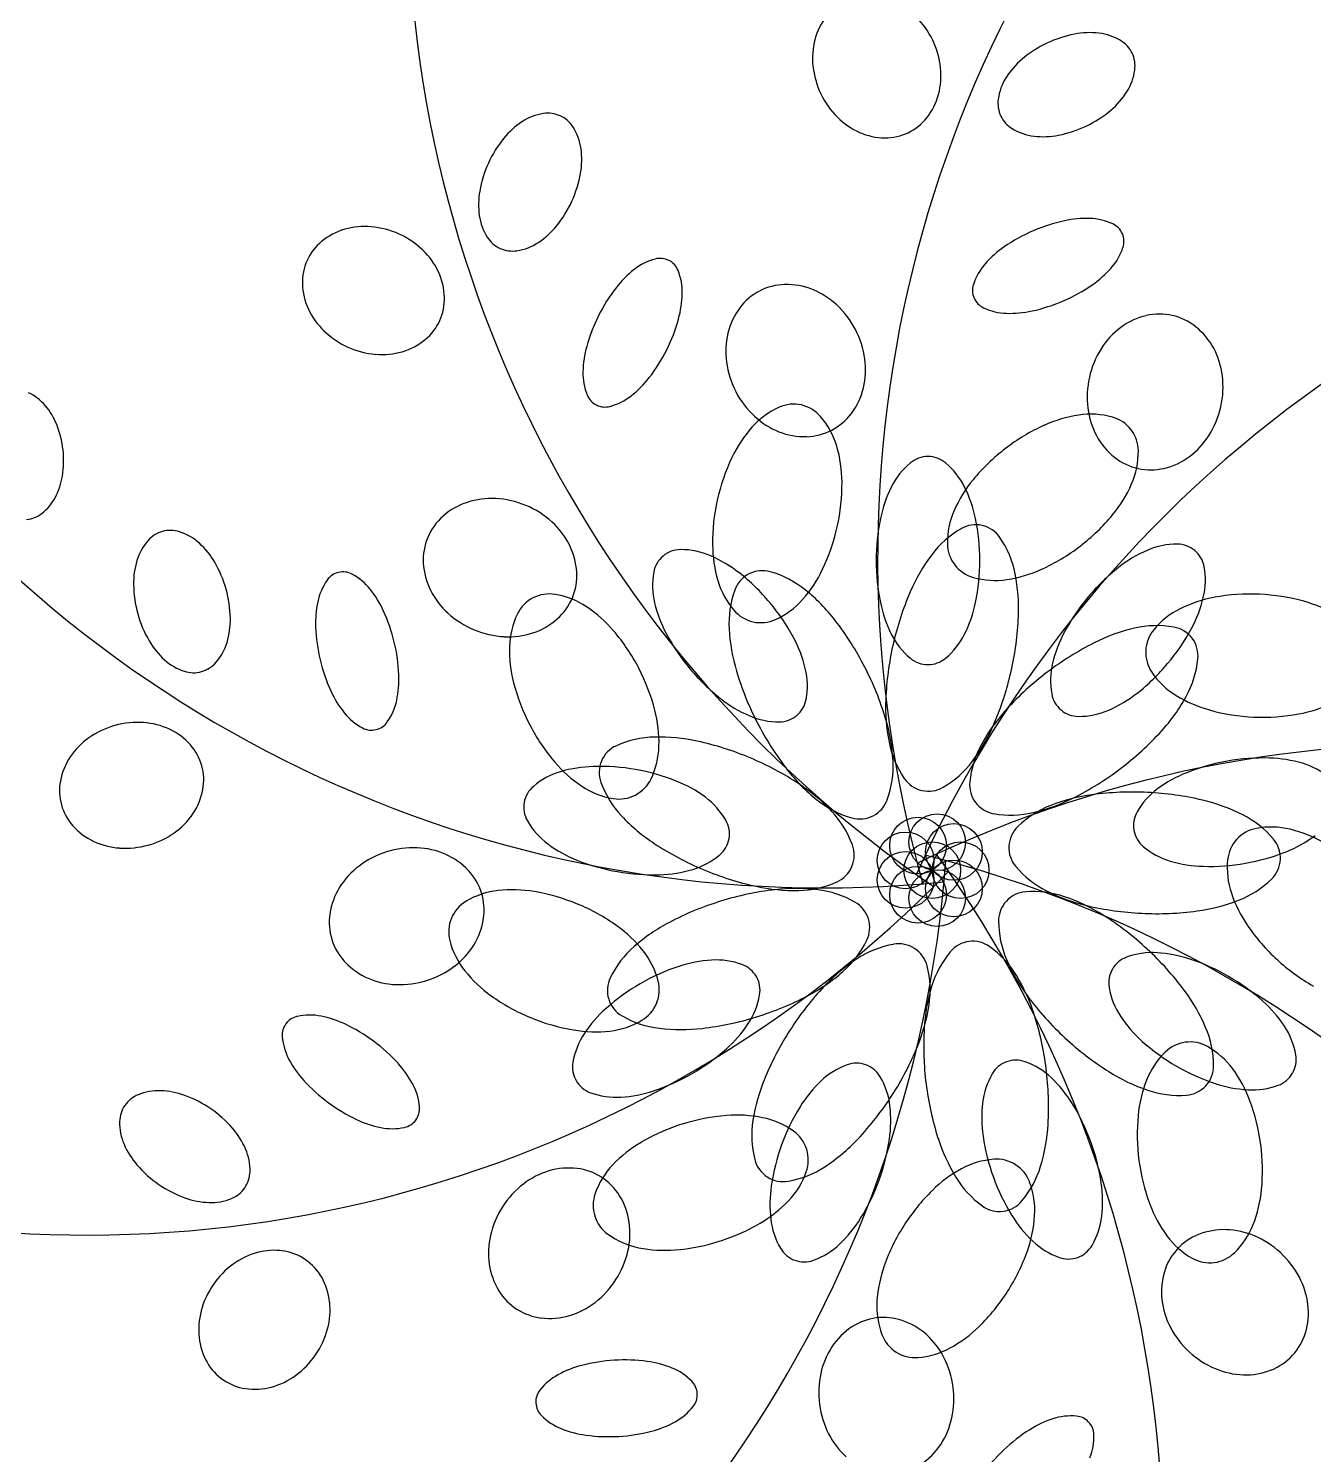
# Model space of a CAD drawing. Header units: inches. Extents: x 7658 to 73799, y 48 to 40262.
# Drawn here: x 39186 to 39671, y 35160 to 35699 of the extents above; entities that cross this region are included whole.
import ezdxf

# ---------------------------------------------------------------- set-up
doc = ezdxf.new("R2010")
doc.units = ezdxf.units.IN

# ---------------------------------------------------------------- blocks, each defined once
blk = doc.blocks.new('A$C31972C81')
at = {"color": 0}
for centre, major_axis, start_param, end_param in [((1.01752, 1.13302), (-0.45464, 0), -1.156656, 0.973142), ((0.71998, 1.21145), (-0.45464, 0), -0.458525, 1.671273), ((1.19503, 0.88169), (0.45464, 0), 1.286804, 3.416602), ((0.73997, 1.07121), (-0.01702, 0.01702), 0.113396, 0.526015), ((0.73214, 1.0632), (-0.02278, 0.02278), 4.373282, 4.71256), ((0.82303, 1.03671), (0.03075, 0.03075), 0.975811, 1.231181), ((0.8205, 1.0498), (-0.02133, 0.02133), -0.902002, -0.594985), ((0.82162, 1.05936), (0.01452, 0.01452), 0.241798, 0.668794), ((0.74344, 1.07029), (-0.01956, 0.01956), 0.526015, 0.892412), ((0.73214, 1.0632), (-0.02278, 0.02278), 4.034004, 4.373282), ((0.82303, 1.03671), (-0.03075, 0.03075), -0.339615, -0.084245), ((0.82644, 1.06733), (0.00793, 0.00793), 5.94357, 6.524983), ((0.74797, 1.07077), (-0.02278, 0.02278), 0.892412, 1.231689), ((0.81443, 1.0469), (-0.02133, 0.02133), -0.084245, 0.222771), ((0.82644, 1.06733), (0.00793, 0.00793), 5.362156, 5.94357), ((0.73667, 1.06369), (-0.01956, 0.01956), 3.667608, 4.034004), ((0.80629, 1.05203), (-0.01452, 0.01452), 0.222771, 0.649767), ((0.81721, 1.06859), (-0.01452, 0.01452), 3.364364, 3.79136), ((0.74797, 1.07077), (-0.02278, 0.02278), 1.231689, 1.570967), ((0.74014, 1.06277), (-0.01702, 0.01702), 3.254989, 3.667608), ((0.80907, 1.07372), (-0.02133, 0.02133), 3.057348, 3.364364), ((0.79706, 1.05329), (-0.00793, 0.00793), 0.649767, 1.231181), ((0.62256, 1.02105), (0.02133, 0.02133), 1.366926, 1.673943), ((0.61727, 1.0291), (-0.01452, 0.01452), -0.630866, -0.20387), ((0.61584, 1.0383), (0.00793, 0.00793), 0.358516, 0.93993), ((0.61584, 1.0383), (-0.00793, 0.00793), 4.489492, 5.070905), ((0.74475, 1.06756), (0.01956, 0.01956), 3.141763, 3.50816), ((0.74327, 1.06028), (-0.0142, 0.0142), 2.802486, 3.254989), ((0.79706, 1.05329), (-0.00793, 0.00793), 1.231181, 1.812594), ((0.80047, 1.08391), (0.03075, 0.03075), 4.372774, 4.628144), ((0.6329, 1.01265), (-0.03075, 0.03075), 0.103146, 0.358516), ((0.60796, 1.03333), (-0.01452, 0.01452), 4.062495, 4.489492), ((0.74329, 1.06428), (0.01702, 0.01702), 3.50816, 3.920779), ((0.74327, 1.06028), (-0.0142, 0.0142), 2.349983, 2.802486), ((1.16947, 0.57506), (0.45464, 0), 0.588673, 2.71847), ((0.80188, 1.06126), (-0.01452, 0.01452), 1.812594, 2.239591), ((0.803, 1.07082), (0.02133, 0.02133), 3.810387, 4.117403), ((0.80047, 1.08391), (0.03075, 0.03075), 4.117403, 4.372774), ((0.59842, 1.03203), (0.02133, 0.02133), 5.326276, 5.633292), ((0.6329, 1.01265), (0.03075, 0.03075), 1.929313, 2.184683), ((0.58529, 1.03431), (-0.03075, 0.03075), 3.500109, 3.755479), ((0.61977, 1.01493), (-0.02133, 0.02133), 0.613887, 0.920903), ((0.58529, 1.03431), (0.03075, 0.03075), 4.815535, 5.070905), ((0.61023, 1.01363), (-0.01452, 0.01452), 0.920903, 1.347899), ((0.82479, 0.94575), (0.04569, 0.04569), 1.001322, 1.194145), ((0.81936, 0.97053), (-0.02775, 0.02775), -0.817136, -0.569474), ((0.81991, 0.98781), (-0.01552, 0.01552), -1.226504, -0.817136), ((0.82617, 1.00107), (0.00516, 0.00516), 5.906534, 6.627478), ((0.54566, 0.98251), (0.01702, 0.01702), 1.064699, 1.477318), ((0.54665, 0.97906), (0.01956, 0.01956), 0.698303, 1.064699), ((0.54625, 0.97453), (-0.02278, 0.02278), -1.211772, -0.872494), ((0.54625, 0.97453), (0.02278, 0.02278), 0.019747, 0.359025), ((0.60235, 1.00866), (-0.00793, 0.00793), 1.347899, 1.929313), ((0.59563, 1.0259), (-0.02133, 0.02133), 2.937723, 3.244739), ((0.82479, 0.94575), (0.04569, 0.04569), 1.194145, 1.386968), ((0.82617, 1.00107), (0.00516, 0.00516), 5.18559, 5.906534), ((0.54311, 0.98559), (0.0142, 0.0142), 1.477318, 1.929821), ((0.54941, 0.97781), (-0.01956, 0.01956), 4.365739, 4.732136), ((0.60235, 1.00866), (0.00793, 0.00793), 3.500109, 4.081523), ((0.60092, 1.01786), (-0.01452, 0.01452), 2.510726, 2.937723), ((0.81044, 0.96667), (0.02775, 0.02775), 1.386968, 1.63463), ((0.81221, 1.00558), (0.01552, 0.01552), 4.776222, 5.18559), ((0.54311, 0.98559), (-0.0142, 0.0142), 0.359025, 0.811528), ((0.66194, 0.97319), (-0.01552, 0.01552), -0.528372, -0.119004), ((0.65822, 0.98737), (0.00516, 0.00516), 0.32148, 1.042425), ((0.65822, 0.98737), (-0.00516, 0.00516), 4.312925, 5.033869), ((0.79746, 0.97809), (0.01552, 0.01552), 1.63463, 2.043998), ((0.55266, 0.97933), (-0.01702, 0.01702), 3.953121, 4.365739), ((0.67263, 0.9596), (-0.02775, 0.02775), -0.119004, 0.128658), ((0.64463, 0.98185), (-0.01552, 0.01552), 3.903558, 4.312925), ((0.79923, 1.017), (0.02775, 0.02775), 4.528561, 4.776222), ((0.54711, 0.98569), (-0.01702, 0.01702), 0.811528, 1.224147), ((0.69272, 0.94411), (-0.04569, 0.04569), 0.128658, 0.321481), ((0.62734, 0.98226), (0.02775, 0.02775), 5.226693, 5.474354), ((0.7059, 0.9628), (0.01556, 0.01556), 1.263511, 1.712368), ((0.7059, 0.9628), (-0.01556, 0.01556), -0.756142, -0.307285), ((0.70602, 0.95872), (0.01844, 0.01844), 0.402983, 0.814654), ((0.70465, 0.95533), (0.02102, 0.02102), 0.034922, 0.402983), ((0.7835, 0.98259), (0.00516, 0.00516), 2.043998, 2.764941), ((0.78488, 1.03791), (0.04569, 0.04569), 4.335738, 4.528561), ((0.55036, 0.98722), (0.01956, 0.01956), 2.794943, 3.161339), ((0.55665, 0.97944), (0.0142, 0.0142), 5.071414, 5.523917), ((0.70916, 0.96035), (-0.01844, 0.01844), 0.141572, 0.553242), ((0.70151, 0.95196), (0.02428, 0.02428), 5.9759, 6.318107), ((0.7835, 0.98259), (-0.00516, 0.00516), 1.194145, 1.915089), ((0.78976, 0.99585), (0.01552, 0.01552), 3.485885, 3.895253), ((0.78488, 1.03791), (0.04569, 0.04569), 4.142915, 4.335738), ((0.44165, 1.08027), (0.45464, 0), 3.381199, 5.510996), ((0.55665, 0.97944), (0.0142, 0.0142), 4.618911, 5.071414), ((0.69272, 0.94411), (-0.04569, 0.04569), 0.321481, 0.514304), ((0.6029, 0.98905), (-0.04569, 0.04569), 3.463073, 3.655896), ((0.79031, 1.01314), (-0.02775, 0.02775), 2.324457, 2.572119), ((0.84782, 0.94762), (0.01844, 0.01844), 1.014236, 1.425907), ((0.8469, 0.9516), (0.01556, 0.01556), 0.565379, 1.014236), ((0.8469, 0.9516), (0.01556, 0.01556), 0.116522, 0.565379), ((0.55351, 0.9905), (-0.02278, 0.02278), 1.590543, 1.929821), ((0.71272, 0.95951), (0.02102, 0.02102), 2.124039, 2.4921), ((0.70151, 0.95196), (-0.02428, 0.02428), 4.062897, 4.405104), ((0.85001, 0.9447), (-0.02102, 0.02102), -0.144889, 0.223172), ((0.84437, 0.9484), (-0.01844, 0.01844), 4.417241, 4.828911), ((0.55351, 0.9905), (-0.02278, 0.02278), 1.929821, 2.269099), ((0.55311, 0.98597), (-0.01956, 0.01956), 2.269099, 2.635496), ((0.5541, 0.98252), (0.01702, 0.01702), 4.206292, 4.618911), ((0.66828, 0.9509), (-0.02775, 0.02775), 0.514304, 0.761965), ((0.6029, 0.98905), (0.04569, 0.04569), 4.841047, 5.03387), ((0.85391, 0.94224), (-0.02428, 0.02428), 0.223172, 0.565379), ((0.84115, 0.94668), (0.02102, 0.02102), 5.619975, 5.988037), ((0.71728, 0.96013), (-0.02428, 0.02428), 0.921304, 1.263511), ((0.70608, 0.95258), (-0.02102, 0.02102), 3.694835, 4.062897), ((0.651, 0.95131), (-0.01552, 0.01552), 0.761965, 1.171333), ((0.62299, 0.97356), (-0.02775, 0.02775), 3.022589, 3.27025), ((0.85391, 0.94224), (-0.02428, 0.02428), 0.565379, 0.907586), ((0.83657, 0.94612), (-0.02428, 0.02428), 3.706972, 4.049179), ((0.4115, 0.92688), (-0.01332, 0.01332), 4.629142, 5.055846), ((0.63741, 0.94579), (0.00516, 0.00516), 2.742129, 3.463073), ((0.71728, 0.96013), (-0.02428, 0.02428), 1.263511, 1.605718), ((0.70963, 0.95174), (0.01844, 0.01844), 4.853961, 5.265631), ((0.4058, 0.92206), (-0.01859, 0.01859), 4.308649, 4.629142), ((0.63741, 0.94579), (0.00516, 0.00516), 3.463073, 4.184017), ((0.63368, 0.95997), (-0.01552, 0.01552), 2.613221, 3.022589), ((0.71566, 0.9107), (-0.02149, 0.02149), -0.361385, 0.061395), ((0.70867, 0.92618), (-0.00948, 0.00948), -1.00421, -0.361385), ((0.70867, 0.92618), (0.00948, 0.00948), 6.206946, 6.849772), ((0.84933, 0.94168), (-0.02102, 0.02102), 0.907586, 1.275648), ((0.83657, 0.94612), (0.02428, 0.02428), 4.935561, 5.277768), ((0.71414, 0.95676), (-0.02102, 0.02102), 1.605718, 1.97378), ((0.69578, 0.91512), (0.02149, 0.02149), 5.784167, 6.206946), ((0.7129, 0.94929), (-0.01556, 0.01556), 2.834308, 3.283164), ((0.82366, 0.88697), (-0.03468, 0.03468), -0.636737, -0.356746), ((0.82089, 0.90542), (-0.02149, 0.02149), -1.059517, -0.636737), ((0.82549, 0.92177), (-0.00948, 0.00948), 4.580843, 5.223669), ((0.39636, 0.91827), (0.02578, 0.02578), 5.607605, 5.879446), ((0.72964, 0.89834), (-0.03468, 0.03468), 0.061395, 0.341386), ((0.71278, 0.95337), (-0.01844, 0.01844), 1.97378, 2.385451), ((0.7129, 0.94929), (0.01556, 0.01556), 3.956247, 4.405104), ((0.83471, 0.86278), (0.05349, 0.05349), 1.214051, 1.439251), ((0.84611, 0.93996), (0.01844, 0.01844), 2.846444, 3.258115), ((0.82549, 0.92177), (0.00948, 0.00948), 5.508815, 6.15164), ((0.84047, 0.94366), (-0.02102, 0.02102), 2.996703, 3.364765), ((0.39636, 0.91827), (-0.02578, 0.02578), 3.764968, 4.036808), ((0.67789, 0.90985), (-0.03468, 0.03468), 3.933379, 4.213371), ((0.83471, 0.86278), (-0.05349, 0.05349), -0.131545, 0.093655), ((0.80851, 0.92158), (-0.02149, 0.02149), 3.515239, 3.938018), ((0.75365, 0.88692), (0.05349, 0.05349), 1.912182, 2.137383), ((0.77082, 0.89569), (0.01996, 0.01996), 1.478967, 1.893951), ((0.75941, 0.90942), (0.00733, 0.00733), 0.785374, 1.478967), ((0.75941, 0.90942), (0.00733, 0.00733), 0.091782, 0.785374), ((0.74799, 0.89569), (-0.01996, 0.01996), 4.389186, 4.804171), ((0.84358, 0.93676), (0.01556, 0.01556), 3.258115, 3.706972), ((0.84265, 0.94073), (0.01844, 0.01844), 4.155829, 4.5675), ((0.4064, 0.91663), (0.01859, 0.01859), 5.015271, 5.335764), ((0.81423, 0.87974), (0.03468, 0.03468), 1.664451, 1.944443), ((0.84358, 0.93676), (0.01556, 0.01556), 3.706972, 4.155829), ((0.65129, 0.90968), (0.05349, 0.05349), 5.278975, 5.504176), ((0.78923, 0.88652), (-0.0345, 0.0345), 0.323155, 0.581863), ((0.72958, 0.88652), (-0.0345, 0.0345), 4.130478, 4.389186), ((0.79141, 0.92905), (-0.03468, 0.03468), 3.235248, 3.515239), ((0.41301, 0.91317), (-0.01332, 0.01332), 3.017771, 3.444475), ((0.5934, 0.87769), (-0.01844, 0.01844), -0.469681, -0.05801), ((0.59454, 0.87422), (0.02102, 0.02102), 0.733054, 1.101115), ((0.59429, 0.86962), (-0.02428, 0.02428), -1.17995, -0.837743), ((0.59429, 0.86962), (0.02428, 0.02428), 0.048639, 0.390846), ((0.75365, 0.88692), (0.05349, 0.05349), 2.137383, 2.362583), ((0.41759, 0.90728), (-0.00805, 0.00805), 2.466012, 3.017771), ((0.59069, 0.88074), (-0.01556, 0.01556), -0.05801, 0.390847), ((0.59739, 0.87303), (-0.02102, 0.02102), 4.392967, 4.761028), ((0.8185, 0.88048), (-0.05564, 0.05564), 0.581863, 0.785374), ((0.79713, 0.88721), (-0.02149, 0.02149), 0.373647, 0.796426), ((0.70031, 0.88048), (0.05564, 0.05564), 5.497763, 5.701274), ((0.77093, 0.94601), (-0.05349, 0.05349), 3.010047, 3.235248), ((0.47316, 0.88069), (0.00793, 0.00793), 1.056648, 1.638062), ((0.47316, 0.88069), (-0.00793, 0.00793), -1.095562, -0.514148), ((0.47032, 0.87182), (-0.01452, 0.01452), -1.522558, -1.095562), ((0.59069, 0.88074), (-0.01556, 0.01556), 0.390847, 0.839703), ((0.65129, 0.90968), (0.05349, 0.05349), 5.053775, 5.278975), ((0.7905, 0.86043), (-0.02623, 0.02623), -0.259932, 0.14272), ((0.77745, 0.88294), (-0.00784, 0.00784), -1.009021, -0.259932), ((0.77745, 0.88294), (0.00784, 0.00784), 6.095873, 6.844961), ((0.75595, 0.86829), (0.02623, 0.02623), 5.693221, 6.095873), ((0.48018, 0.87456), (-0.01452, 0.01452), 0.067265, 0.494262), ((0.46385, 0.86469), (0.02133, 0.02133), 6.024407, 6.331423), ((0.60065, 0.87467), (0.01844, 0.01844), 5.552092, 5.963763), ((0.66599, 0.87425), (0.00733, 0.00733), 0.789914, 1.483506), ((0.66607, 0.85639), (-0.01996, 0.01996), -1.195867, -0.780882), ((0.72706, 0.88675), (-0.03468, 0.03468), 0.791787, 1.071778), ((0.78015, 0.88702), (0.00948, 0.00948), 2.367222, 3.010047), ((0.77093, 0.94601), (-0.05349, 0.05349), 2.784847, 3.010047), ((0.8617, 0.8396), (-0.0345, 0.0345), -0.374977, -0.116268), ((0.8535, 0.85846), (-0.01996, 0.01996), -0.789961, -0.374977), ((0.85358, 0.87632), (0.00733, 0.00733), 0.087242, 0.780835), ((0.85358, 0.87632), (0.00733, 0.00733), 5.676836, 6.370428), ((0.4894, 0.8718), (-0.02133, 0.02133), 0.494262, 0.801278), ((0.45233, 0.858), (-0.03075, 0.03075), 4.198241, 4.453611), ((0.59476, 0.88096), (-0.01844, 0.01844), 0.839703, 1.251374), ((0.66599, 0.87425), (-0.00733, 0.00733), -0.08729, 0.606302), ((0.65786, 0.83753), (-0.0345, 0.0345), -1.454576, -1.195867), ((0.8185, 0.88048), (-0.05564, 0.05564), 0.785374, 0.988885), ((0.81565, 0.84161), (-0.04844, 0.04844), 0.14272, 0.37932), ((0.78015, 0.88702), (-0.00948, 0.00948), 1.439251, 2.082076), ((0.70031, 0.88048), (-0.05564, 0.05564), 3.723456, 3.926967), ((0.55034, 0.86045), (0.01552, 0.01552), 1.740556, 2.149924), ((0.53837, 0.86892), (0.00516, 0.00516), 1.019612, 1.740556), ((0.53837, 0.86892), (-0.00516, 0.00516), -1.272128, -0.551184), ((0.53151, 0.85596), (-0.01552, 0.01552), 4.601689, 5.011057), ((0.60473, 0.87489), (-0.01556, 0.01556), 3.532439, 3.981296), ((0.68356, 0.87107), (-0.01996, 0.01996), 0.606302, 1.021286), ((0.70916, 0.88148), (-0.02149, 0.02149), 1.071778, 1.494557), ((0.69683, 0.86556), (0.00784, 0.00784), 1.259908, 2.008996), ((0.63932, 0.81409), (0.05564, 0.05564), 6.195895, 6.399406), ((0.69683, 0.86556), (0.00784, 0.00784), 0.510819, 1.259908), ((0.68978, 0.84052), (0.02623, 0.02623), 0.108167, 0.510819), ((0.67531, 0.89826), (0.03468, 0.03468), 4.773784, 5.053775), ((0.78474, 0.90337), (-0.02149, 0.02149), 2.082076, 2.504855), ((0.78198, 0.92182), (0.03468, 0.03468), 4.075652, 4.355643), ((0.72514, 0.86219), (-0.04844, 0.04844), 3.885824, 4.122425), ((0.88024, 0.81616), (-0.05564, 0.05564), -0.116268, 0.087243), ((0.836, 0.87314), (-0.01996, 0.01996), 3.691055, 4.106039), ((0.50272, 0.87201), (0.03075, 0.03075), 2.372074, 2.627444), ((0.45233, 0.858), (-0.03075, 0.03075), 3.94287, 4.198241), ((0.518, 0.84515), (0.02775, 0.02775), 5.924824, 6.172485), ((0.59803, 0.8826), (-0.02102, 0.02102), 1.251374, 1.619436), ((0.61635, 0.85448), (-0.00948, 0.00948), -0.948904, -0.306078), ((0.61359, 0.83772), (0.02149, 0.02149), 0.199113, 0.621893), ((0.7213, 0.85671), (0.02623, 0.02623), 2.008996, 2.411647), ((0.6701, 0.81604), (-0.04844, 0.04844), 4.583956, 4.820556), ((0.85834, 0.82325), (-0.08131, 0.08131), 0.37932, 0.561776), ((0.88128, 0.79218), (0.05349, 0.05349), 0.741119, 0.96632), ((0.88128, 0.79218), (-0.05349, 0.05349), -1.054878, -0.829677), ((0.56726, 0.85691), (0.02775, 0.02775), 2.149924, 2.397586), ((0.61635, 0.85448), (-0.00948, 0.00948), -0.306078, 0.336747), ((0.60473, 0.87489), (-0.01556, 0.01556), 3.083583, 3.532439), ((0.60326, 0.82218), (-0.03468, 0.03468), 4.631511, 4.911502), ((0.70355, 0.87587), (0.0345, 0.0345), 2.592083, 2.850791), ((0.63932, 0.81409), (-0.05564, 0.05564), 4.421588, 4.625099), ((0.68929, 0.8859), (-0.02149, 0.02149), 2.780208, 3.202987), ((0.78923, 0.87444), (-0.0345, 0.0345), 0.988885, 1.247594), ((0.72958, 0.87444), (-0.0345, 0.0345), 3.464748, 3.723456), ((0.88024, 0.81616), (0.05564, 0.05564), 1.658039, 1.86155), ((0.8682, 0.83505), (0.02149, 0.02149), 1.246311, 1.66909), ((0.8765, 0.81834), (-0.03468, 0.03468), -0.604477, -0.324485), ((0.81601, 0.87795), (0.0345, 0.0345), 5.003143, 5.261851), ((0.88836, 0.81782), (-0.03468, 0.03468), -1.334869, -1.054878), ((0.50272, 0.87201), (-0.03075, 0.03075), 1.056648, 1.312018), ((0.46566, 0.85821), (0.02133, 0.02133), 5.206651, 5.513667), ((0.49491, 0.83465), (0.04569, 0.04569), 5.732001, 5.924824), ((0.60112, 0.88602), (-0.02428, 0.02428), 1.619436, 1.961643), ((0.63165, 0.84711), (-0.02149, 0.02149), 0.336747, 0.759526), ((0.60202, 0.87794), (0.01844, 0.01844), 4.242708, 4.654379), ((0.69627, 0.87042), (-0.00948, 0.00948), 1.494557, 2.137383), ((0.69627, 0.87042), (-0.00948, 0.00948), 2.137383, 2.780208), ((0.63329, 0.78766), (0.08131, 0.08131), 5.972296, 6.154752), ((0.6787, 0.8641), (0.08131, 0.08131), 5.274165, 5.456621), ((0.59261, 0.85796), (-0.04569, 0.04569), 0.826789, 1.019612), ((0.60112, 0.88602), (0.02428, 0.02428), 3.532439, 3.874646), ((0.60088, 0.88141), (-0.02102, 0.02102), 2.30385, 2.671912), ((0.583, 0.80495), (-0.05349, 0.05349), 4.40631, 4.631511), ((0.72986, 0.89006), (-0.05564, 0.05564), 1.279995, 1.483506), ((0.75266, 0.85845), (0.04844, 0.04844), 2.411647, 2.648248), ((0.66563, 0.82828), (-0.0345, 0.0345), 4.162879, 4.421588), ((0.77082, 0.86527), (-0.01996, 0.01996), 1.247594, 1.662578), ((0.74799, 0.86527), (0.01996, 0.01996), 4.620559, 5.035544), ((0.85394, 0.83035), (-0.0345, 0.0345), 0.290754, 0.549462), ((0.85307, 0.78822), (0.04844, 0.04844), 1.015384, 1.251985), ((0.84591, 0.8188), (-0.02623, 0.02623), -0.958064, -0.555412), ((0.85507, 0.84583), (0.00948, 0.00948), 1.66909, 2.311916), ((0.7897, 0.89213), (-0.05564, 0.05564), 3.228835, 3.432346), ((0.85038, 0.84443), (0.00784, 0.00784), 6.146829, 6.895918), ((0.4912, 0.86531), (-0.02133, 0.02133), 1.312018, 1.619034), ((0.47488, 0.85545), (0.01452, 0.01452), 4.779654, 5.206651), ((0.49491, 0.83465), (0.04569, 0.04569), 5.539178, 5.732001), ((0.6503, 0.84663), (-0.03468, 0.03468), 0.759526, 1.039518), ((0.85834, 0.82325), (0.08131, 0.08131), 2.132572, 2.315028), ((0.87398, 0.74671), (0.08131, 0.08131), 1.251985, 1.434441), ((0.85507, 0.84583), (0.00948, 0.00948), 2.311916, 2.954741), ((0.85038, 0.84443), (-0.00784, 0.00784), 3.826945, 4.576033), ((0.48473, 0.85819), (-0.01452, 0.01452), 1.619034, 2.046031), ((0.48189, 0.84932), (0.00793, 0.00793), 4.198241, 4.779654), ((0.59261, 0.85796), (0.04569, 0.04569), 2.590408, 2.783231), ((0.7594, 0.85153), (0.00733, 0.00733), 3.233375, 3.926967), ((0.7594, 0.85153), (-0.00733, 0.00733), 2.356171, 3.049763), ((0.83394, 0.83516), (0.01996, 0.01996), 2.120259, 2.535243), ((0.7897, 0.89213), (0.05564, 0.05564), 4.596121, 4.799632), ((0.82449, 0.84703), (-0.02623, 0.02623), 3.424293, 3.826945), ((0.48189, 0.84932), (-0.00793, 0.00793), 2.046031, 2.627444), ((0.52026, 0.8357), (-0.02775, 0.02775), 3.720721, 3.968382), ((0.583, 0.80495), (-0.05349, 0.05349), 4.18111, 4.40631), ((0.72986, 0.89006), (-0.05564, 0.05564), 1.483506, 1.687017), ((0.79717, 0.87183), (0.08131, 0.08131), 2.648248, 2.830704), ((0.68562, 0.83308), (0.01996, 0.01996), 5.318691, 5.733675), ((0.63329, 0.78766), (0.08131, 0.08131), 5.789841, 5.972296), ((0.95278, 0.3566), (0.45464, 0), -0.109459, 2.020338), ((0.6787, 0.8641), (-0.08131, 0.08131), 3.520913, 3.703369), ((0.87398, 0.74671), (0.08131, 0.08131), 1.434441, 1.616896), ((0.8691, 0.8554), (0.02149, 0.02149), 2.954741, 3.37752), ((0.56952, 0.84745), (0.02775, 0.02775), 2.783231, 3.030893), ((0.67604, 0.85331), (0.05349, 0.05349), 2.610314, 2.835514), ((0.81637, 0.83197), (-0.00733, 0.00733), 0.964447, 1.658039), ((0.80824, 0.86869), (-0.0345, 0.0345), 2.766616, 3.025325), ((0.53719, 0.83216), (0.01552, 0.01552), 4.882149, 5.291517), ((0.71132, 0.86662), (0.0345, 0.0345), 3.257813, 3.516522), ((0.70319, 0.8299), (-0.00733, 0.00733), 3.054303, 3.747895), ((0.81191, 0.82516), (-0.04844, 0.04844), 0.744232, 0.980832), ((0.79697, 0.86216), (0.04844, 0.04844), 4.758489, 4.99509), ((0.87884, 0.87131), (0.03468, 0.03468), 3.37752, 3.657511), ((0.89071, 0.87078), (0.03468, 0.03468), 4.107912, 4.387904), ((0.46085, 0.78711), (0.02278, 0.02278), 0.717879, 1.057157), ((0.46116, 0.79165), (-0.01956, 0.01956), -1.219314, -0.852918), ((0.55602, 0.83665), (-0.01552, 0.01552), 1.460096, 1.869464), ((0.54916, 0.82369), (-0.00516, 0.00516), 2.590409, 3.311353), ((0.60874, 0.81164), (-0.03468, 0.03468), 3.901119, 4.18111), ((0.70311, 0.84776), (0.01996, 0.01996), 3.516522, 3.931506), ((0.79717, 0.87183), (-0.08131, 0.08131), 1.259907, 1.442363), ((0.70319, 0.8299), (0.00733, 0.00733), 3.931506, 4.625099), ((0.6778, 0.80104), (-0.04844, 0.04844), 3.982444, 4.219044), ((0.83964, 0.77803), (-0.04844, 0.04844), 0.0461, 0.282701), ((0.81637, 0.83197), (-0.00733, 0.00733), 1.658039, 2.351631), ((0.81645, 0.84983), (0.01996, 0.01996), 3.922428, 4.337412), ((0.88592, 0.89694), (-0.05349, 0.05349), 2.086715, 2.311916), ((0.88592, 0.89694), (0.05349, 0.05349), 3.882712, 4.107912), ((0.46085, 0.78711), (-0.02278, 0.02278), -0.51364, -0.174362), ((0.46267, 0.7949), (-0.01702, 0.01702), 4.651252, 5.063871), ((0.54916, 0.82369), (0.00516, 0.00516), 3.440261, 4.161205), ((0.67604, 0.85331), (-0.05349, 0.05349), 1.264718, 1.489918), ((0.65694, 0.77671), (0.02623, 0.02623), 0.806299, 1.208951), ((0.65759, 0.74531), (0.04844, 0.04844), 0.569699, 0.806299), ((0.7214, 0.84575), (-0.04844, 0.04844), 3.284312, 3.520913), ((0.76263, 0.89348), (-0.08131, 0.08131), 3.005237, 3.187693), ((0.45824, 0.79083), (-0.01956, 0.01956), -0.174362, 0.192035), ((0.46567, 0.79755), (-0.0142, 0.0142), 4.198749, 4.651252), ((0.64625, 0.80043), (0.00784, 0.00784), 1.208951, 1.958039), ((0.62739, 0.81116), (-0.02149, 0.02149), 3.47834, 3.901119), ((0.64765, 0.69991), (0.08131, 0.08131), 0.387243, 0.569699), ((0.78109, 0.81906), (0.02623, 0.02623), 2.551628, 2.95428), ((0.81211, 0.79316), (0.02623, 0.02623), 1.853497, 2.256148), ((0.45527, 0.79284), (-0.01702, 0.01702), 0.192035, 0.604653), ((0.46567, 0.79755), (-0.0142, 0.0142), 3.746246, 4.198749), ((0.65578, 0.83609), (-0.03468, 0.03468), 1.489918, 1.76991), ((0.64625, 0.80043), (-0.00784, 0.00784), 0.387243, 1.136331), ((0.64765, 0.69991), (0.08131, 0.08131), 0.204787, 0.387243), ((0.70916, 0.80278), (-0.02623, 0.02623), 3.579792, 3.982444), ((0.74654, 0.82692), (-0.02623, 0.02623), 2.881661, 3.284312), ((0.8862, 0.7272), (0.05564, 0.05564), 0.959907, 1.163418), ((0.8862, 0.7272), (0.05564, 0.05564), 0.756396, 0.959907), ((0.88706, 0.75708), (-0.0345, 0.0345), -1.073109, -0.8144), ((0.8929, 0.7768), (-0.01996, 0.01996), -1.488093, -1.073109), ((0.62857, 0.77362), (-0.01996, 0.01996), -0.497735, -0.082751), ((0.63441, 0.7539), (0.0345, 0.0345), 0.814352, 1.073061), ((0.63527, 0.72403), (0.05564, 0.05564), 0.610841, 0.814352), ((0.64269, 0.80379), (0.00948, 0.00948), 4.406311, 5.049136), ((0.63527, 0.72403), (-0.05564, 0.05564), -1.163466, -0.959955), ((0.76036, 0.84345), (-0.04844, 0.04844), 1.442363, 1.678964), ((0.75959, 0.80441), (0.00784, 0.00784), 2.95428, 3.703368), ((0.76263, 0.89348), (-0.08131, 0.08131), 2.822781, 3.005237), ((0.87517, 0.75498), (0.0345, 0.0345), 1.163418, 1.422127), ((0.45133, 0.79356), (0.0142, 0.0142), 2.17545, 2.627953), ((0.46173, 0.79827), (-0.01702, 0.01702), 3.333627, 3.746246), ((0.61703, 0.78725), (-0.00733, 0.00733), -0.082751, 0.610842), ((0.64546, 0.82055), (-0.02149, 0.02149), 1.76991, 2.192689), ((0.67068, 0.80937), (0.02623, 0.02623), 2.707127, 3.109779), ((0.64631, 0.75181), (0.0345, 0.0345), 0.148622, 0.40733), ((0.67314, 0.73877), (0.04844, 0.04844), 6.251372, 6.487972), ((0.75959, 0.80441), (-0.00784, 0.00784), 2.132572, 2.881661), ((0.78622, 0.79576), (-0.00784, 0.00784), 0.685352, 1.43444), ((0.83676, 0.67803), (0.08131, 0.08131), 0.736309, 0.918765), ((0.86294, 0.77152), (-0.01996, 0.01996), -0.148669, 0.266315), ((0.83676, 0.67803), (0.08131, 0.08131), 0.553853, 0.736309), ((0.45133, 0.79356), (-0.0142, 0.0142), 1.057156, 1.50966), ((0.61703, 0.78725), (0.00733, 0.00733), 2.181638, 2.87523), ((0.64269, 0.80379), (0.00948, 0.00948), 3.763485, 4.406311), ((0.65853, 0.76834), (-0.01996, 0.01996), 4.446026, 4.861011), ((0.74068, 0.81897), (-0.02623, 0.02623), 1.678964, 2.081615), ((0.73363, 0.79393), (-0.00784, 0.00784), 2.830704, 3.579792), ((0.78622, 0.79576), (-0.00784, 0.00784), 1.43444, 2.183529), ((0.81922, 0.75338), (-0.02623, 0.02623), -0.415431, -0.012779), ((0.78353, 0.85197), (0.04844, 0.04844), 4.156977, 4.393577), ((0.83058, 0.72409), (0.04844, 0.04844), 0.918765, 1.155365), ((0.84742, 0.72326), (-0.04844, 0.04844), -1.253544, -1.016944), ((0.45875, 0.80028), (0.01956, 0.01956), 4.538027, 4.904424), ((0.63254, 0.79611), (-0.01996, 0.01996), 1.304434, 1.719418), ((0.69358, 0.83086), (0.04844, 0.04844), 3.109779, 3.34638), ((0.67404, 0.7772), (0.00733, 0.00733), 5.32323, 6.016822), ((0.69605, 0.76026), (0.02623, 0.02623), 5.84872, 6.251372), ((0.73363, 0.79393), (0.00784, 0.00784), 3.652412, 4.4015), ((0.75566, 0.77278), (0.00758, 0.00758), 5.497787, 11.780972), ((0.76288, 0.77405), (-0.00758, 0.00758), 3.926991, 10.210176), ((0.79069, 0.82139), (0.02623, 0.02623), 3.754325, 4.156977), ((0.84743, 0.78038), (0.00733, 0.00733), 1.837112, 2.530704), ((0.8616, 0.7513), (-0.02623, 0.02623), 4.626989, 5.029641), ((0.45433, 0.79621), (0.01702, 0.01702), 3.080456, 3.493075), ((0.45614, 0.80401), (-0.02278, 0.02278), 2.627953, 2.967231), ((0.75095, 0.76717), (0.00758, 0.00758), 5.497787, 11.780972), ((0.76922, 0.77039), (0.00758, 0.00758), 5.497787, 11.780972), ((0.80106, 0.77201), (0.00784, 0.00784), 1.558017, 2.307105), ((0.84743, 0.78038), (0.00733, 0.00733), 2.530704, 3.224296), ((0.88598, 0.76611), (0.00948, 0.00948), 0.970959, 1.613784), ((0.88912, 0.74942), (-0.02149, 0.02149), -1.022617, -0.599838), ((0.87671, 0.81582), (-0.0345, 0.0345), 2.734215, 2.992923), ((0.88473, 0.73128), (-0.03468, 0.03468), -1.302609, -1.022617), ((0.45584, 0.79947), (0.01956, 0.01956), 3.493075, 3.859471), ((0.45614, 0.80401), (0.02278, 0.02278), 3.859471, 4.198749), ((0.56509, 0.73762), (-0.02428, 0.02428), -0.824025, -0.481818), ((0.56527, 0.74223), (-0.02102, 0.02102), -1.192087, -0.824025), ((0.64477, 0.81264), (0.0345, 0.0345), 3.290214, 3.548923), ((0.71908, 0.86972), (0.08131, 0.08131), 3.34638, 3.528835), ((0.67404, 0.7772), (-0.00733, 0.00733), 3.058842, 3.752434), ((0.72048, 0.7692), (0.00784, 0.00784), 5.099632, 5.84872), ((0.75095, 0.75984), (0.00758, 0.00758), 5.497787, 11.780972), ((0.76102, 0.7635), (-0.00758, 0.00758), 3.926991, 10.210176), ((0.76102, 0.7635), (-0.00758, 0.00758), 3.926991, 10.210176), ((0.76102, 0.7635), (-0.00758, 0.00758), 3.926991, 10.210176), ((0.76102, 0.7635), (-0.00758, 0.00758), 3.926991, 10.210176), ((0.76102, 0.7635), (-0.00758, 0.00758), 3.926991, 10.210176), ((0.76102, 0.7635), (-0.00758, 0.00758), 3.926991, 10.210176), ((0.76102, 0.7635), (-0.00758, 0.00758), 3.926991, 10.210176), ((0.76102, 0.7635), (-0.00758, 0.00758), 3.926991, 10.210176), ((0.76102, 0.7635), (-0.00758, 0.00758), 3.926991, 10.210176), ((0.77173, 0.7635), (-0.00758, 0.00758), 3.926991, 10.210176), ((0.80106, 0.77201), (0.00784, 0.00784), 2.307105, 3.056193), ((0.85897, 0.794), (-0.01996, 0.01996), 1.653499, 2.068484), ((0.88598, 0.76611), (-0.00948, 0.00948), 0.042988, 0.685813), ((0.8815, 0.76806), (0.00784, 0.00784), 5.448698, 6.197786), ((0.31275, 0.80088), (-0.45464, 0), 0.937739, 3.067537), ((0.3936, 0.50399), (0.45464, 0), -1.505722, 0.624075), ((0.56509, 0.73762), (-0.02428, 0.02428), -0.481818, -0.139611), ((0.56671, 0.74558), (-0.01844, 0.01844), 4.679427, 5.091098), ((0.6558, 0.84042), (0.05564, 0.05564), 3.548923, 3.752434), ((0.6625, 0.79083), (-0.01996, 0.01996), 2.643857, 3.058842), ((0.64637, 0.32853), (-0.45464, 0), 2.334002, 4.4638), ((0.76922, 0.75661), (-0.00758, 0.00758), 3.926991, 10.210176), ((0.86481, 0.81372), (-0.0345, 0.0345), 2.068484, 2.327193), ((0.86568, 0.8436), (0.05564, 0.05564), 3.897989, 4.1015), ((0.90288, 0.76442), (0.02149, 0.02149), 2.256609, 2.679388), ((0.86568, 0.8436), (-0.05564, 0.05564), 2.530704, 2.734215), ((0.8815, 0.76806), (-0.00784, 0.00784), 3.128813, 3.877901), ((0.56232, 0.7413), (-0.02102, 0.02102), -0.139611, 0.228451), ((0.56969, 0.74837), (-0.01556, 0.01556), 4.230571, 4.679427), ((0.6558, 0.84042), (0.05564, 0.05564), 3.752434, 3.955945), ((0.65666, 0.81055), (0.0345, 0.0345), 3.955945, 4.214654), ((0.71908, 0.86972), (0.08131, 0.08131), 3.528835, 3.711291), ((0.72048, 0.7692), (0.00784, 0.00784), 4.350544, 5.099632), ((0.75566, 0.75422), (0.00758, 0.00758), 5.497787, 11.780972), ((0.76288, 0.75295), (0.00758, 0.00758), 5.497787, 11.780972), ((0.82096, 0.78877), (-0.02623, 0.02623), 1.485397, 1.888049), ((0.86334, 0.78669), (-0.02623, 0.02623), 2.726162, 3.128813), ((0.55922, 0.74323), (-0.01844, 0.01844), 0.228451, 0.640121), ((0.60037, 0.72559), (-0.02149, 0.02149), -0.673551, -0.250772), ((0.56969, 0.74837), (-0.01556, 0.01556), 3.781714, 4.230571), ((0.60245, 0.70705), (-0.03468, 0.03468), -0.953543, -0.673551), ((0.598, 0.68083), (0.05349, 0.05349), 0.392053, 0.617254), ((0.71505, 0.64191), (-0.08131, 0.08131), -0.667878, -0.485422), ((0.70913, 0.82432), (0.04844, 0.04844), 3.711291, 3.947892), ((0.7096, 0.68807), (0.04844, 0.04844), 0.666318, 0.902919), ((0.70978, 0.79292), (0.02623, 0.02623), 3.947892, 4.350544), ((0.71333, 0.71926), (0.02623, 0.02623), 0.263666, 0.666318), ((0.79716, 0.74428), (-0.00784, 0.00784), -0.710911, 0.038177), ((0.7991, 0.71833), (-0.02623, 0.02623), -1.113563, -0.710911), ((0.83513, 0.8168), (-0.04844, 0.04844), 1.888049, 2.124649), ((0.92057, 0.77035), (-0.03468, 0.03468), 1.108592, 1.388583), ((0.59172, 0.7402), (0.00948, 0.00948), 1.320025, 1.96285), ((0.598, 0.68083), (-0.05349, 0.05349), -1.403943, -1.178743), ((0.71505, 0.64191), (0.08131, 0.08131), 1.085375, 1.267831), ((0.7263, 0.74181), (0.00784, 0.00784), 5.797763, 6.546852), ((0.79716, 0.74428), (0.00784, 0.00784), 1.608974, 2.358062), ((0.78897, 0.6886), (-0.04844, 0.04844), -1.350164, -1.113563), ((0.8458, 0.86204), (0.08131, 0.08131), 3.695445, 3.877901), ((0.85198, 0.81597), (-0.04844, 0.04844), 2.489561, 2.726162), ((0.55518, 0.74383), (-0.01556, 0.01556), 0.640121, 1.088978), ((0.59172, 0.7402), (-0.00948, 0.00948), 0.392053, 1.034879), ((0.56565, 0.74896), (-0.01844, 0.01844), 3.370043, 3.781714), ((0.69349, 0.68308), (-0.04844, 0.04844), -0.302966, -0.066365), ((0.7263, 0.74181), (0.00784, 0.00784), 5.048675, 5.797763), ((0.82318, 0.74433), (0.02623, 0.02623), 2.358062, 2.760713), ((0.7641, 0.64934), (0.08131, 0.08131), 0.038177, 0.220633), ((0.8458, 0.86204), (-0.08131, 0.08131), 2.307105, 2.489561), ((0.61342, 0.7025), (0.03468, 0.03468), 6.170047, 6.450038), ((0.94247, 0.78543), (-0.05349, 0.05349), 1.388583, 1.613784), ((0.55518, 0.74383), (-0.01556, 0.01556), 1.088978, 1.537835), ((0.60818, 0.7444), (0.02149, 0.02149), 2.605675, 3.028454), ((0.56255, 0.75089), (-0.02102, 0.02102), 3.001982, 3.370043), ((0.6728, 0.70672), (0.02623, 0.02623), 1.504431, 1.907083), ((0.62802, 0.71411), (-0.02149, 0.02149), 4.176471, 4.59925), ((0.70286, 0.75311), (-0.02623, 0.02623), 3.075227, 3.477879), ((0.75293, 0.69895), (-0.02623, 0.02623), -0.608998, -0.206346), ((0.74836, 0.72457), (-0.00784, 0.00784), -1.358087, -0.608998), ((0.74836, 0.72457), (-0.00784, 0.00784), 4.176011, 4.925099), ((0.77635, 0.72554), (-0.00784, 0.00784), -0.659955, 0.089134), ((0.77635, 0.72554), (-0.00784, 0.00784), -1.409043, -0.659955), ((0.76115, 0.70442), (0.02623, 0.02623), 6.042287, 6.444938), ((0.7641, 0.64934), (-0.08131, 0.08131), 4.56811, 4.750566), ((0.55816, 0.74662), (-0.01844, 0.01844), 1.537835, 1.949506), ((0.68066, 0.68081), (0.0345, 0.0345), 0.846754, 1.105462), ((0.6794, 0.70133), (0.01996, 0.01996), 0.431769, 0.846754), ((0.68558, 0.71809), (-0.00733, 0.00733), 4.450566, 5.144158), ((0.77012, 0.67267), (-0.04844, 0.04844), -0.206346, 0.030254), ((0.79631, 0.70886), (0.02623, 0.02623), 1.65993, 2.062582), ((0.85205, 0.75669), (-0.04844, 0.04844), 1.189917, 1.426517), ((0.83806, 0.72088), (-0.00733, 0.00733), -0.431817, 0.261776), ((0.84425, 0.70413), (0.01996, 0.01996), 0.723995, 1.13898), ((0.84298, 0.6836), (-0.0345, 0.0345), -1.10551, -0.846801), ((0.83358, 0.65523), (-0.05564, 0.05564), -1.309021, -1.10551), ((0.94247, 0.78543), (0.05349, 0.05349), 3.18458, 3.40978), ((0.5596, 0.74997), (-0.02102, 0.02102), 1.949506, 2.317567), ((0.55978, 0.75458), (-0.02428, 0.02428), 2.659775, 3.001982), ((0.62277, 0.75601), (-0.03468, 0.03468), 1.457658, 1.737649), ((0.64936, 0.71801), (0.00784, 0.00784), 1.907083, 2.656171), ((0.69006, 0.65244), (-0.05564, 0.05564), -0.465334, -0.261823), ((0.68558, 0.71809), (0.00733, 0.00733), 5.32777, 6.021362), ((0.68217, 0.77674), (0.04844, 0.04844), 4.409423, 4.646024), ((0.72315, 0.71816), (-0.02623, 0.02623), 3.773359, 4.176011), ((0.73429, 0.68815), (-0.04844, 0.04844), 4.23489, 4.471491), ((0.83806, 0.72088), (-0.00733, 0.00733), 0.261776, 0.955368), ((0.83358, 0.65523), (-0.05564, 0.05564), -1.512532, -1.309021), ((0.55978, 0.75458), (0.02428, 0.02428), 3.888364, 4.230571), ((0.69006, 0.65244), (0.05564, 0.05564), 1.308973, 1.512484), ((0.64448, 0.71831), (-0.00948, 0.00948), 3.533646, 4.176471), ((0.80396, 0.64081), (0.08131, 0.08131), 1.601051, 1.783506), ((0.82637, 0.69977), (-0.04844, 0.04844), 0.491785, 0.728386), ((0.85566, 0.7239), (0.01996, 0.01996), 2.526164, 2.941149), ((0.80135, 0.67714), (0.04844, 0.04844), 5.902306, 6.138906), ((0.63819, 0.77768), (-0.05349, 0.05349), 1.737649, 1.96285), ((0.64936, 0.71801), (-0.00784, 0.00784), 1.085374, 1.834463), ((0.64448, 0.71831), (-0.00948, 0.00948), 2.890821, 3.533646), ((0.66798, 0.72111), (0.01996, 0.01996), 4.912785, 5.32777), ((0.66061, 0.81791), (-0.08131, 0.08131), 2.656171, 2.838627), ((0.69211, 0.72296), (-0.04844, 0.04844), 3.536759, 3.773359), ((0.8893, 0.78449), (-0.08131, 0.08131), 1.426517, 1.608973), ((0.85345, 0.67756), (-0.0345, 0.0345), 4.511945, 4.770653), ((0.5227, 0.70114), (-0.00516, 0.00516), -0.573996, 0.146948), ((0.52577, 0.6868), (-0.01552, 0.01552), -0.983364, -0.573996), ((0.52237, 0.66985), (-0.02775, 0.02775), -1.231026, -0.983364), ((0.63819, 0.77768), (0.05349, 0.05349), 3.533646, 3.758846), ((0.6702, 0.67477), (-0.0345, 0.0345), -0.058312, 0.200396), ((0.63583, 0.73292), (0.02149, 0.02149), 4.038838, 4.461617), ((0.66233, 0.74057), (0.02623, 0.02623), 3.405259, 3.807911), ((0.66061, 0.81791), (-0.08131, 0.08131), 2.473715, 2.656171), ((0.68999, 0.67407), (0.08131, 0.08131), 5.623231, 5.805686), ((0.87281, 0.73526), (-0.0345, 0.0345), 1.370352, 1.629061), ((0.5227, 0.70114), (-0.00516, 0.00516), 0.146948, 0.867892), ((0.53731, 0.70235), (-0.01552, 0.01552), 0.867892, 1.277259), ((0.51144, 0.64696), (0.04569, 0.04569), 0.146947, 0.33977), ((0.65305, 0.68612), (-0.01996, 0.01996), 0.200396, 0.615381), ((0.63374, 0.75146), (-0.03468, 0.03468), 2.18805, 2.468042), ((0.66606, 0.77176), (-0.04844, 0.04844), 2.237114, 2.473715), ((0.65084, 0.73246), (-0.0345, 0.0345), 3.083281, 3.341989), ((0.80396, 0.64081), (0.08131, 0.08131), 1.783506, 1.965962), ((0.87278, 0.69712), (-0.08131, 0.08131), 0.728386, 0.910842), ((0.83022, 0.6895), (0.02623, 0.02623), 5.499654, 5.902306), ((0.87059, 0.68891), (-0.01996, 0.01996), 4.09696, 4.511945), ((0.51144, 0.64696), (0.04569, 0.04569), 6.23731, 6.430133), ((0.63097, 0.7548), (0.05564, 0.05564), 4.450566, 4.654077), ((0.64912, 0.74064), (-0.08131, 0.08131), 3.354303, 3.536759), ((0.8893, 0.78449), (0.08131, 0.08131), 3.179769, 3.362225), ((0.89268, 0.75759), (0.05564, 0.05564), 3.199857, 3.403368), ((0.85842, 0.68517), (-0.00948, 0.00948), -0.655144, -0.012319), ((0.85842, 0.68517), (0.00948, 0.00948), 0.272827, 0.915652), ((0.85009, 0.67037), (0.02149, 0.02149), 6.133233, 6.556012), ((0.55255, 0.71051), (0.02775, 0.02775), 2.848056, 3.095717), ((0.53018, 0.66405), (0.02775, 0.02775), 5.989648, 6.23731), ((0.63545, 0.68914), (0.00733, 0.00733), 2.186177, 2.879769), ((0.73846, 0.66341), (0.01996, 0.01996), 1.129901, 1.544886), ((0.73242, 0.68022), (0.00733, 0.00733), 0.436308, 1.129901), ((0.73242, 0.68022), (0.00733, 0.00733), 6.025901, 6.719494), ((0.79264, 0.68133), (-0.00733, 0.00733), -0.436356, 0.257236), ((0.79264, 0.68133), (-0.00733, 0.00733), -1.129948, -0.436356), ((0.78661, 0.66452), (0.01996, 0.01996), 0.025863, 0.440848), ((0.87028, 0.67302), (0.02149, 0.02149), 1.558478, 1.981257), ((0.88819, 0.69194), (0.00733, 0.00733), 4.974165, 5.667757), ((0.63097, 0.7548), (0.05564, 0.05564), 4.247055, 4.450566), ((0.76098, 0.65849), (0.04844, 0.04844), 1.965962, 2.202563), ((0.717, 0.67122), (-0.01996, 0.01996), 4.040121, 4.455105), ((0.80807, 0.67233), (-0.01996, 0.01996), 0.257236, 0.672221), ((0.68999, 0.67407), (-0.08131, 0.08131), 3.869979, 4.052434), ((0.77245, 0.64961), (0.0345, 0.0345), 6.05034, 6.309049), ((0.86442, 0.74523), (0.04844, 0.04844), 3.362225, 3.598826), ((0.89268, 0.75759), (0.05564, 0.05564), 3.403368, 3.606879), ((0.85624, 0.68955), (-0.00784, 0.00784), 3.17977, 3.928858), ((0.83508, 0.6593), (0.03468, 0.03468), 5.853241, 6.133233), ((0.88819, 0.69194), (0.00733, 0.00733), 4.280572, 4.974165), ((0.4687, 0.65962), (0.01452, 0.01452), 0.74637, 1.173366), ((0.46833, 0.65001), (-0.02133, 0.02133), -1.131443, -0.824426), ((0.57129, 0.72761), (0.04569, 0.04569), 3.095717, 3.28854), ((0.54542, 0.67222), (-0.01552, 0.01552), 4.009484, 4.418852), ((0.63545, 0.68914), (0.00733, 0.00733), 2.879769, 3.573362), ((0.64164, 0.7059), (0.01996, 0.01996), 3.573362, 3.988346), ((0.64037, 0.72642), (0.0345, 0.0345), 3.988346, 4.247055), ((0.75261, 0.6485), (0.0345, 0.0345), 1.544886, 1.803594), ((0.87278, 0.69712), (0.08131, 0.08131), 2.481638, 2.664094), ((0.88764, 0.66618), (-0.03468, 0.03468), 0.41046, 0.690452), ((0.8543, 0.71549), (0.02623, 0.02623), 3.598826, 4.001478), ((0.85624, 0.68955), (0.00784, 0.00784), 4.001478, 4.750566), ((0.88327, 0.72921), (-0.0345, 0.0345), 2.036083, 2.294791), ((0.88201, 0.70869), (-0.01996, 0.01996), 2.294791, 2.709776), ((0.46518, 0.66825), (-0.00793, 0.00793), 0.183984, 0.765397), ((0.46518, 0.66825), (0.00793, 0.00793), 1.173366, 1.75478), ((0.46381, 0.63747), (0.03075, 0.03075), 0.183983, 0.439353), ((0.57129, 0.72761), (-0.04569, 0.04569), 1.717744, 1.910567), ((0.56003, 0.67343), (-0.00516, 0.00516), 3.28854, 4.009484), ((0.77806, 0.63281), (-0.05564, 0.05564), 0.232798, 0.436309), ((0.64912, 0.74064), (0.08131, 0.08131), 4.742643, 4.925099), ((0.69656, 0.6689), (0.0345, 0.0345), 5.352209, 5.610917), ((0.8285, 0.67001), (0.0345, 0.0345), 2.243017, 2.501726), ((0.74701, 0.63392), (0.05564, 0.05564), 5.846829, 6.05034), ((0.81015, 0.65004), (-0.05349, 0.05349), 4.057245, 4.282445), ((0.47449, 0.66806), (0.01452, 0.01452), 2.336193, 2.763189), ((0.46381, 0.63747), (0.03075, 0.03075), 6.211798, 6.467169), ((0.56036, 0.70472), (-0.02775, 0.02775), 1.910567, 2.158228), ((0.56003, 0.67343), (-0.00516, 0.00516), 2.567596, 3.28854), ((0.68928, 0.59539), (-0.05349, 0.05349), -0.705812, -0.480611), ((0.68717, 0.6219), (0.03468, 0.03468), 0.584993, 0.864985), ((0.72994, 0.6633), (-0.02623, 0.02623), 0.631766, 1.034418), ((0.69088, 0.64018), (0.02149, 0.02149), 0.162214, 0.584993), ((0.91412, 0.66366), (-0.05349, 0.05349), 0.690452, 0.915652), ((0.47388, 0.6462), (-0.02133, 0.02133), 4.333986, 4.641002), ((0.55696, 0.68776), (-0.01552, 0.01552), 2.158228, 2.567596), ((0.68928, 0.59539), (0.05349, 0.05349), 1.090185, 1.315386), ((0.70079, 0.65397), (-0.00948, 0.00948), 4.231778, 4.874603), ((0.85807, 0.67434), (0.05564, 0.05564), 2.501726, 2.705236), ((0.7364, 0.67142), (-0.04844, 0.04844), 3.633378, 3.869979), ((0.48333, 0.67187), (-0.02133, 0.02133), 1.192393, 1.499409), ((0.48272, 0.65001), (-0.01452, 0.01452), 3.90699, 4.333986), ((0.67584, 0.61833), (0.03468, 0.03468), 1.315386, 1.595377), ((0.77806, 0.63281), (0.05564, 0.05564), 2.007105, 2.210616), ((0.70079, 0.65397), (-0.00948, 0.00948), 3.588953, 4.231778), ((0.68297, 0.70879), (-0.04844, 0.04844), 2.935246, 3.171847), ((0.66699, 0.67324), (-0.05564, 0.05564), 3.577901, 3.781412), ((0.82849, 0.68303), (0.04844, 0.04844), 2.664094, 2.900694), ((0.74701, 0.63392), (0.05564, 0.05564), 5.643318, 5.846829), ((0.81015, 0.65004), (-0.05349, 0.05349), 3.832044, 4.057245), ((0.4934, 0.6806), (0.03075, 0.03075), 3.070206, 3.325576), ((0.66232, 0.6312), (0.02149, 0.02149), 1.595377, 2.018156), ((0.70472, 0.65688), (0.00784, 0.00784), 2.605214, 3.354302), ((0.78656, 0.62395), (-0.02149, 0.02149), -0.710451, -0.287671), ((0.78529, 0.64089), (0.00948, 0.00948), 0.21752, 0.860346), ((0.78529, 0.64089), (0.00948, 0.00948), 5.85788, 6.500706), ((0.91412, 0.66366), (0.05349, 0.05349), 2.486448, 2.711649), ((0.49203, 0.64982), (0.00793, 0.00793), 4.896373, 5.477786), ((0.62474, 0.62138), (-0.02102, 0.02102), -0.493955, -0.125893), ((0.62369, 0.62488), (-0.01844, 0.01844), -0.905626, -0.493955), ((0.62418, 0.62893), (0.01556, 0.01556), 0.216313, 0.66517), ((0.62418, 0.62893), (0.01556, 0.01556), 6.050642, 6.499499), ((0.70472, 0.65688), (0.00784, 0.00784), 3.354302, 4.103391), ((0.70016, 0.6825), (0.02623, 0.02623), 4.103391, 4.506043), ((0.68477, 0.6596), (-0.02149, 0.02149), 3.166173, 3.588953), ((0.79547, 0.60756), (0.03468, 0.03468), 1.283125, 1.563117), ((0.80162, 0.66676), (0.02623, 0.02623), 2.900694, 3.303346), ((0.85807, 0.67434), (0.05564, 0.05564), 2.705236, 2.908747), ((0.76646, 0.66233), (-0.02623, 0.02623), 3.230726, 3.633378), ((0.4934, 0.6806), (0.03075, 0.03075), 3.325576, 3.580946), ((0.49203, 0.64982), (-0.00793, 0.00793), 2.744163, 3.325576), ((0.62756, 0.61774), (-0.02428, 0.02428), -0.125893, 0.216314), ((0.6463, 0.63683), (-0.00948, 0.00948), 0.44736, 1.090185), ((0.74848, 0.63715), (0.0345, 0.0345), 2.210616, 2.469324), ((0.66699, 0.67324), (0.05564, 0.05564), 4.945187, 5.148698), ((0.81413, 0.58861), (0.05349, 0.05349), 1.563117, 1.788317), ((0.76939, 0.6349), (-0.02149, 0.02149), 3.864305, 4.287084), ((0.77658, 0.63825), (-0.0345, 0.0345), 3.813813, 4.072522), ((0.83662, 0.64752), (-0.03468, 0.03468), 3.552053, 3.832044), ((0.48888, 0.66806), (-0.02133, 0.02133), 2.01015, 2.317166), ((0.48851, 0.65844), (0.01452, 0.01452), 3.887963, 4.314959), ((0.62756, 0.61774), (0.02428, 0.02428), 1.78711, 2.129317), ((0.6207, 0.62679), (0.01844, 0.01844), 5.638971, 6.050642), ((0.67126, 0.67247), (0.03468, 0.03468), 4.456978, 4.73697), ((0.78642, 0.64564), (-0.00784, 0.00784), 1.73255, 2.481638), ((0.78642, 0.64564), (0.00784, 0.00784), 4.052434, 4.801523), ((0.88919, 0.65441), (-0.03468, 0.03468), 1.140852, 1.420844), ((0.6463, 0.63683), (0.00948, 0.00948), 2.660981, 3.303807), ((0.61709, 0.62627), (0.02102, 0.02102), 5.27091, 5.638971), ((0.72805, 0.63483), (-0.01996, 0.01996), 0.898528, 1.313512), ((0.69243, 0.65755), (0.0345, 0.0345), 4.686478, 4.945187), ((0.83263, 0.65865), (0.0345, 0.0345), 2.908747, 3.167456), ((0.75077, 0.63607), (-0.03468, 0.03468), 3.584314, 3.864305), ((0.79701, 0.63593), (0.01996, 0.01996), 4.969625, 5.38461), ((0.62307, 0.61877), (-0.02102, 0.02102), 0.558521, 0.926582), ((0.65621, 0.65062), (0.02149, 0.02149), 3.303807, 3.726586), ((0.65781, 0.69541), (0.05349, 0.05349), 4.231778, 4.456978), ((0.81413, 0.58861), (-0.05349, 0.05349), 0.217521, 0.442721), ((0.87417, 0.64333), (0.02149, 0.02149), 2.99164, 3.414419), ((0.86978, 0.60537), (-0.01556, 0.01556), -0.407076, 0.041781), ((0.87129, 0.60158), (-0.01844, 0.01844), -0.818747, -0.407076), ((0.87117, 0.59793), (0.02102, 0.02102), 0.383988, 0.752049), ((0.85398, 0.64069), (-0.02149, 0.02149), 3.129274, 3.552053), ((0.86936, 0.59369), (0.02428, 0.02428), 0.04178, 0.383988), ((0.51228, 0.59578), (0.01702, 0.01702), 0.636995, 1.049614), ((0.65993, 0.6689), (0.03468, 0.03468), 3.726586, 4.006577), ((0.65781, 0.69541), (-0.05349, 0.05349), 2.435781, 2.660981), ((0.71262, 0.62583), (-0.00733, 0.00733), 1.313512, 2.007105), ((0.70659, 0.64264), (0.01996, 0.01996), 4.271494, 4.686478), ((0.81847, 0.64374), (-0.01996, 0.01996), 1.59666, 2.011644), ((0.81244, 0.62693), (0.00733, 0.00733), 4.276033, 4.969625), ((0.86978, 0.60537), (-0.01556, 0.01556), 0.041781, 0.490637), ((0.5159, 0.58864), (-0.02278, 0.02278), -0.154786, 0.184492), ((0.51322, 0.59232), (0.01956, 0.01956), 1.049614, 1.416011), ((0.51287, 0.59974), (-0.0142, 0.0142), -1.386305, -0.933801), ((0.51287, 0.59974), (0.0142, 0.0142), 6.015174, 6.467677), ((0.61946, 0.61826), (0.01844, 0.01844), 2.497379, 2.909049), ((0.6126, 0.62731), (-0.02428, 0.02428), 3.357906, 3.700113), ((0.71262, 0.62583), (0.00733, 0.00733), 3.577901, 4.271494), ((0.72572, 0.64501), (-0.05349, 0.05349), 3.359113, 3.584314), ((0.81244, 0.62693), (0.00733, 0.00733), 3.582441, 4.276033), ((0.86584, 0.62853), (0.00948, 0.00948), 3.414419, 4.057245), ((0.86584, 0.62853), (-0.00948, 0.00948), 2.486449, 3.129274), ((0.86936, 0.59369), (-0.02428, 0.02428), 4.411962, 4.754169), ((0.5094, 0.59776), (0.01702, 0.01702), 5.602555, 6.015174), ((0.78908, 0.59754), (0.03468, 0.03468), 2.013517, 2.293509), ((0.87369, 0.60419), (-0.01844, 0.01844), 0.490637, 0.902308), ((0.87344, 0.59583), (0.02102, 0.02102), 5.614697, 5.982759), ((0.5159, 0.58864), (-0.02278, 0.02278), 0.184492, 0.52377), ((0.61598, 0.61612), (0.01556, 0.01556), 2.909049, 3.357906), ((0.6126, 0.62731), (0.02428, 0.02428), 4.586496, 4.928703), ((0.72572, 0.64501), (0.05349, 0.05349), 4.704709, 4.92991), ((0.50583, 0.59739), (-0.01956, 0.01956), 3.665362, 4.031759), ((0.61542, 0.62367), (0.02102, 0.02102), 4.218434, 4.586496), ((0.77046, 0.59871), (-0.02149, 0.02149), 0.722712, 1.145491), ((0.87731, 0.60461), (-0.02102, 0.02102), 0.902308, 1.27037), ((0.87707, 0.59626), (-0.01844, 0.01844), 3.63223, 4.043901), ((0.51151, 0.58982), (0.01956, 0.01956), 2.094566, 2.460962), ((0.61598, 0.61612), (0.01556, 0.01556), 3.357906, 3.806763), ((0.61647, 0.62017), (-0.01844, 0.01844), 2.235967, 2.647637), ((0.74269, 0.57246), (0.01556, 0.01556), 0.914445, 1.363302), ((0.74269, 0.57246), (-0.01556, 0.01556), -1.105208, -0.656351), ((0.74141, 0.56858), (-0.01844, 0.01844), -1.516879, -1.105208), ((0.50144, 0.59856), (-0.02278, 0.02278), 3.326085, 3.665362), ((0.74492, 0.56904), (-0.01844, 0.01844), -0.207494, 0.204177), ((0.75456, 0.59273), (0.00948, 0.00948), 2.716288, 3.359113), ((0.73897, 0.56586), (0.02102, 0.02102), 5.969041, 6.337103), ((0.74438, 0.62606), (-0.03468, 0.03468), 2.853921, 3.133913), ((0.88139, 0.60676), (-0.02428, 0.02428), 1.27037, 1.612577), ((0.88098, 0.59507), (0.01556, 0.01556), 4.75417, 5.203026), ((0.50794, 0.58945), (-0.01702, 0.01702), 0.890166, 1.302785), ((0.74797, 0.56703), (0.02102, 0.02102), 1.774973, 2.143035), ((0.75329, 0.60966), (-0.02149, 0.02149), 2.431142, 2.853921), ((0.50446, 0.58747), (0.0142, 0.0142), 2.873581, 3.326084), ((0.50144, 0.59856), (-0.02278, 0.02278), 2.986807, 3.326085), ((0.64474, 0.5138), (-0.04569, 0.04569), -0.725717, -0.532894), ((0.64474, 0.5138), (-0.04569, 0.04569), -0.91854, -0.725717), ((0.64811, 0.53894), (-0.02775, 0.02775), -1.166202, -0.91854), ((0.75456, 0.59273), (0.00948, 0.00948), 3.359113, 4.001938), ((0.73486, 0.56377), (0.02428, 0.02428), 5.626834, 5.969041), ((0.88139, 0.60676), (-0.02428, 0.02428), 1.612577, 1.954784), ((0.88098, 0.59507), (0.01556, 0.01556), 4.305313, 4.75417), ((0.50412, 0.59489), (-0.01956, 0.01956), 2.62041, 2.986807), ((0.63011, 0.55353), (-0.01552, 0.01552), -0.285232, 0.124135), ((0.6384, 0.53836), (-0.02775, 0.02775), -0.532894, -0.285232), ((0.65454, 0.55499), (0.01552, 0.01552), 6.278412, 6.68778), ((0.75248, 0.56606), (0.02428, 0.02428), 2.143035, 2.485242), ((0.87959, 0.60252), (-0.02102, 0.02102), 1.954784, 2.322846), ((0.87947, 0.59887), (-0.01844, 0.01844), 2.322846, 2.734517), ((0.50446, 0.58747), (-0.0142, 0.0142), 1.755288, 2.207791), ((0.50505, 0.59142), (0.01702, 0.01702), 3.778588, 4.191207), ((0.61854, 0.56254), (-0.00516, 0.00516), 0.124135, 0.845079), ((0.66495, 0.56531), (0.00516, 0.00516), 5.557468, 6.278412), ((0.73486, 0.56377), (-0.02428, 0.02428), 3.713831, 4.056038), ((0.61854, 0.56254), (0.00516, 0.00516), 2.415876, 3.136819), ((0.65338, 0.57432), (0.01552, 0.01552), 4.427156, 4.836524), ((0.66495, 0.56531), (-0.00516, 0.00516), 3.265728, 3.986672), ((0.75248, 0.56606), (0.02428, 0.02428), 2.485242, 2.827449), ((0.62896, 0.57286), (0.01552, 0.01552), 3.136819, 3.546187), ((0.64509, 0.58949), (0.02775, 0.02775), 4.179495, 4.427156), ((0.73937, 0.56279), (-0.02102, 0.02102), 3.345769, 3.713831), ((0.81887, 0.5189), (-0.02775, 0.02775), -0.46807, -0.220408), ((0.81347, 0.53533), (0.01552, 0.01552), 0.693359, 1.102727), ((0.81482, 0.54993), (-0.00516, 0.00516), 4.684803, 5.405748), ((0.63538, 0.58891), (0.02775, 0.02775), 3.546187, 3.793849), ((0.63875, 0.61405), (0.04569, 0.04569), 3.793849, 3.986672), ((0.63875, 0.61405), (0.04569, 0.04569), 3.986672, 4.179495), ((0.74837, 0.56396), (-0.02102, 0.02102), 1.256652, 1.624714), ((0.83245, 0.49748), (-0.04569, 0.04569), -0.220408, -0.027585), ((0.81482, 0.54993), (0.00516, 0.00516), 5.534656, 6.2556), ((0.80017, 0.54939), (-0.01552, 0.01552), 3.554492, 3.96386), ((0.74242, 0.56079), (-0.01844, 0.01844), 2.934098, 3.345769), ((0.83245, 0.49748), (-0.04569, 0.04569), -0.027585, 0.165238)]:
    blk.add_ellipse(centre, major_axis=major_axis, ratio=1, start_param=start_param, end_param=end_param, dxfattribs=at)

msp = doc.modelspace()

# ---------------------------------------------------------------- block references
at = {"xscale": 1000, "yscale": 1000, "zscale": 1000}
msp.add_blockref('A$C31972C81', (38766.01, 34617.07), dxfattribs=at)

doc.saveas('drawing.dxf')
